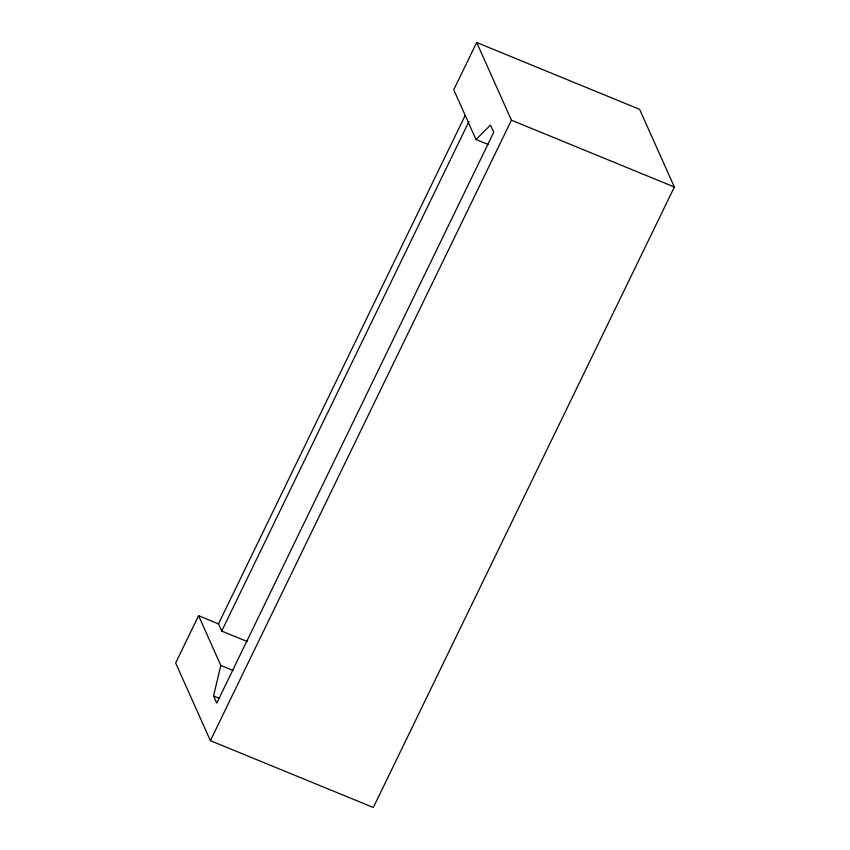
<?xml version="1.0" encoding="UTF-8"?>
<svg xmlns="http://www.w3.org/2000/svg" width="850" height="850" viewBox="0 0 850 850"><rect width="100%" height="100%" fill="white"/><g stroke="black" fill="none" stroke-linecap="round" stroke-linejoin="round"><path stroke-width="1.27" d="M476 139.517L490.493 125.109L493.712 132.303L216.75 703.141L213.531 695.948L220.83 665.444L198.581 615.697L175.642 662.979L210.396 740.658L373.32 807.5L674.358 187.021L639.604 109.342L476.68 42.5L453.751 89.771L476 139.517L488.219 144.532M218.312 624.24L465.141 115.504M221.531 631.433L468.945 121.507M210.396 740.658L511.434 120.179L476.68 42.5M511.434 120.179L674.358 187.021M198.581 615.697L218.492 623.868L221.712 631.072L247.308 641.569M220.83 665.444L233.049 670.459M213.531 695.948L219.64 698.456"/></g></svg>
